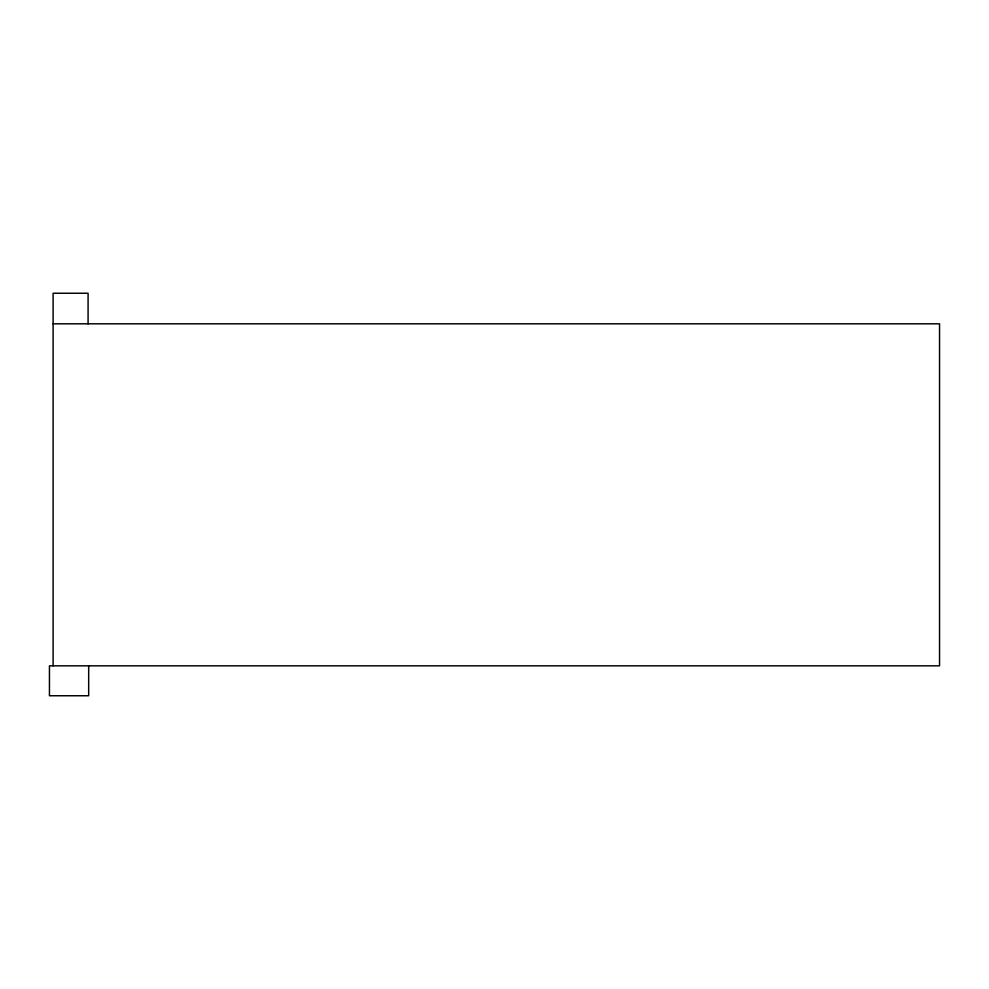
<?xml version="1.0" encoding="UTF-8"?>
<svg xmlns="http://www.w3.org/2000/svg" width="989" height="989" viewBox="0 0 989 989"><rect width="100%" height="100%" fill="white"/><g stroke="black" fill="none" stroke-linecap="round" stroke-linejoin="round"><path stroke-width="1.48" d="M53.109 323.811L939.55 323.811L939.55 665.832L49.45 665.832L49.45 695.749L88.676 695.749L88.676 665.832M88.083 323.811L88.083 293.251L53.109 293.251L53.109 665.832"/></g></svg>
